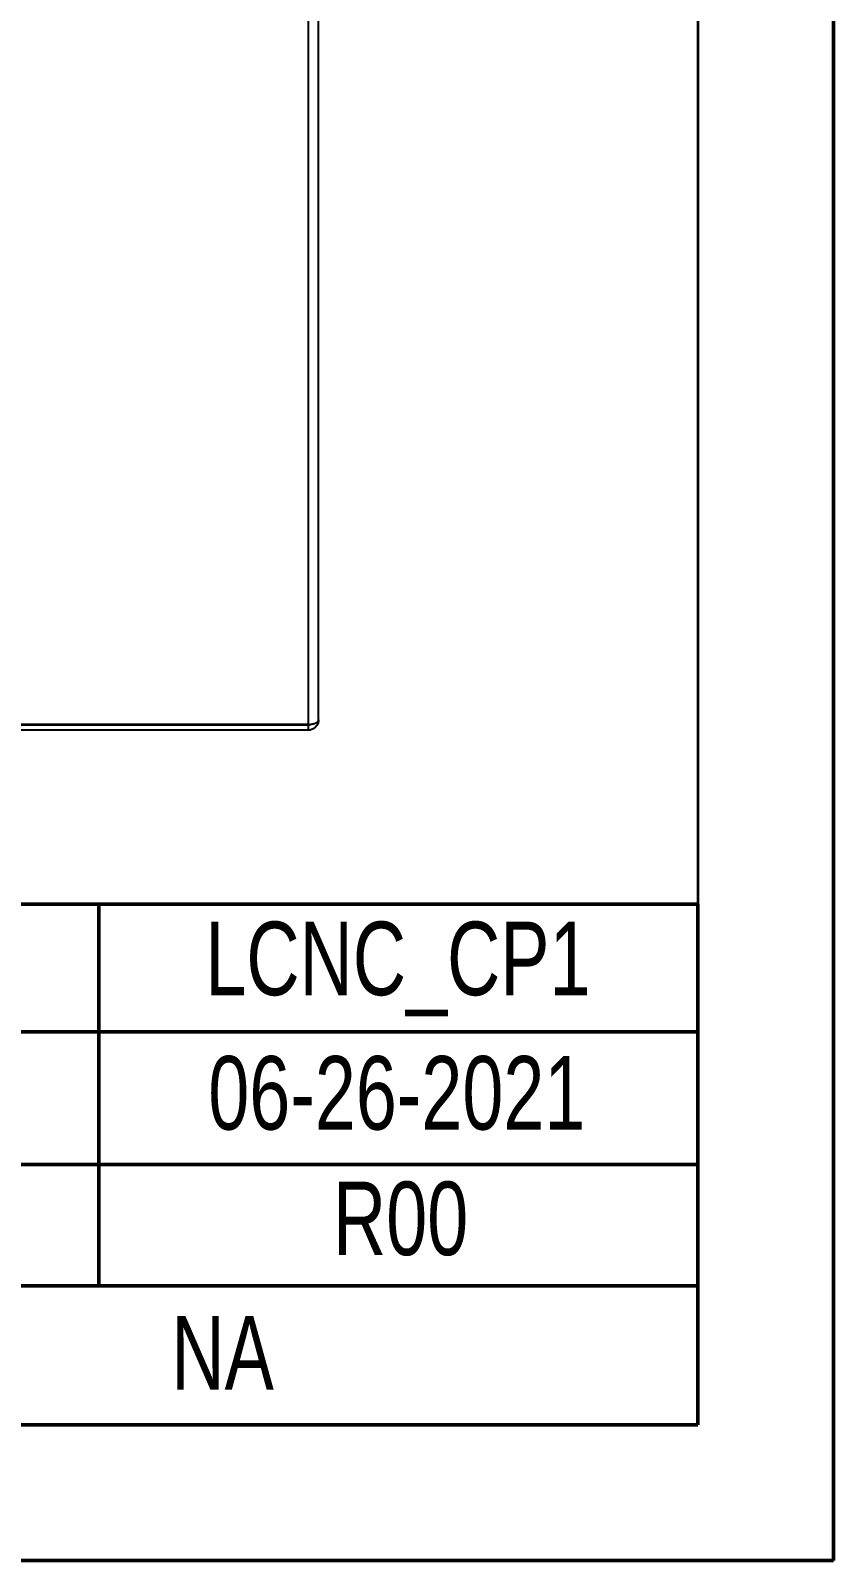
# Model space of a CAD drawing. Header units: millimetres. Extents: x 0 to 279, y 0 to 216.
# Drawn here: x 241.8 to 279.4, y 0 to 71.6 of the extents above; entities that cross this region are included whole.
import ezdxf

# ---------------------------------------------------------------- set-up
doc = ezdxf.new("R2010")
doc.units = ezdxf.units.MM
for name, color, linetype in [('PAGE_BORDER', 7, 'Continuous'), ('TITLE_BLOCK_BORDER', 7, 'Continuous'), ('TITLE_BLOCK_TEXT', 8, 'Continuous')]:
    doc.layers.add(name, color=color, linetype=linetype)
doc.styles.add('SLDTEXTSTYLE0', font='TXT', dxfattribs={"width": 0.75})

msp = doc.modelspace()

# ---------------------------------------------------------------- linework, layer by layer
at = {"color": 7, "linetype": 'Continuous', "lineweight": 50}
for p, q in [((279.4, 0), (279.4, 215.9)), ((0, 0), (279.4, 0))]:
    msp.add_line(p, q, dxfattribs=at)
at = {"color": 7, "linetype": 'Continuous', "lineweight": 25}
for p, q in [((254.815, 140.169), (254.815, 39.108)), ((255.308, 39.331), (255.308, 139.946)), ((254.815, 39.108), (205.224, 39.108)), ((254.815, 39.072), (205.224, 39.072)), ((254.815, 38.838), (205.224, 38.838)), ((254.815, 39.072), (254.815, 38.838))]:
    msp.add_line(p, q, dxfattribs=at)
for points, knots in [([(254.815, 39.108), (254.828, 39.108), (254.853, 39.108), (254.887, 39.11), (254.924, 39.113), (254.965, 39.118), (255.005, 39.125), (255.051, 39.135), (255.09, 39.145), (255.13, 39.159), (255.154, 39.169), (255.176, 39.179), (255.198, 39.19), (255.221, 39.204), (255.239, 39.217), (255.252, 39.227), (255.264, 39.239), (255.277, 39.253), (255.29, 39.271), (255.298, 39.286), (255.306, 39.306), (255.307, 39.32), (255.308, 39.331)], [0, 0, 0, 0, 0.046706, 0.09359, 0.124695, 0.187657, 0.251246, 0.283071, 0.377621, 0.425984, 0.474644, 0.5, 0.550929, 0.602278, 0.654048, 0.680049, 0.707641, 0.763066, 0.818961, 0.875327, 0.903642, 1, 1, 1, 1]), ([(255.308, 39.331), (255.3, 39.266), (255.286, 39.141), (255.178, 38.982), (255.032, 38.877), (254.902, 38.841), (254.831, 38.839), (254.815, 38.838)], [0, 0, 0, 0, 0.263672, 0.507681, 0.735806, 0.942445, 1, 1, 1, 1]), ([(254.957, 39.118), (254.951, 39.113), (254.929, 39.094), (254.887, 39.081), (254.844, 39.073), (254.825, 39.072), (254.815, 39.072)], [0, 0, 0, 0, 0.165549, 0.632987, 0.814555, 1, 1, 1, 1])]:
    msp.add_open_spline(points, degree=3, knots=knots, dxfattribs=at)
at = {"layer": 'PAGE_BORDER', "lineweight": 35}
for p in [(273.05, 209.55), (6.35, 6.35)]:
    msp.add_line(p, (273.05, 6.35), dxfattribs=at)
at = {"layer": 'TITLE_BLOCK_BORDER', "lineweight": 50}
for p, q in [((273.05, 30.708), (166.18, 30.708)), ((245.03, 30.708), (245.03, 12.839)), ((273.05, 30.708), (273.05, 6.35)), ((273.05, 24.733), (166.18, 24.733)), ((273.05, 18.518), (166.18, 18.518)), ((166.36, 12.839), (273.05, 12.839)), ((166.18, 6.35), (273.05, 6.35))]:
    msp.add_line(p, q, dxfattribs=at)

# ---------------------------------------------------------------- texts
at = {"layer": 'TITLE_BLOCK_TEXT', "char_height": 3.4396, "attachment_point": 2, "style": 'SLDTEXTSTYLE0'}
for s, insert in [('LCNC_CP1', (259.02, 29.881)), ('06-26-2021', (258.97, 23.594)), ('R00', (259.147, 17.721)), ('NA', (250.818, 11.43))]:
    msp.add_mtext(s, dxfattribs=dict(at, insert=insert))

doc.saveas('drawing.dxf')
